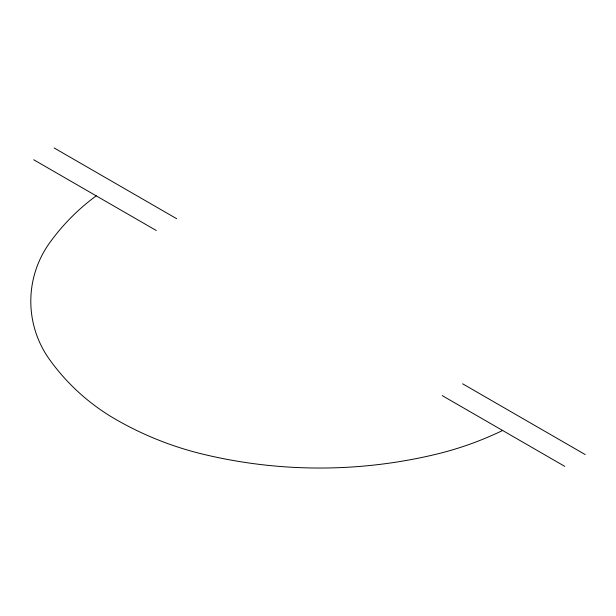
<?xml version="1.0" encoding="UTF-8"?>
<svg xmlns="http://www.w3.org/2000/svg" width="616" height="616" viewBox="0 0 616 616"><rect width="100%" height="100%" fill="white"/><g stroke="black" fill="none" stroke-linecap="round" stroke-linejoin="round"><path stroke-width="0.92" d="M54.131 147.956L176.684 218.719M462.647 383.814L585.2 454.57M33.703 159.752L156.256 230.507M442.219 395.611L564.772 466.366M96.227 195.85A210.764 210.764 0 0 0 49.542 243.004A99.946 99.946 0 0 0 49.542 359.528A210.764 210.764 0 0 0 115.408 419.196A330.091 330.091 0 0 0 203.68 454.362A498.683 498.683 0 0 0 435.651 454.362A330.091 330.091 0 0 0 502.618 430.476"/></g></svg>
